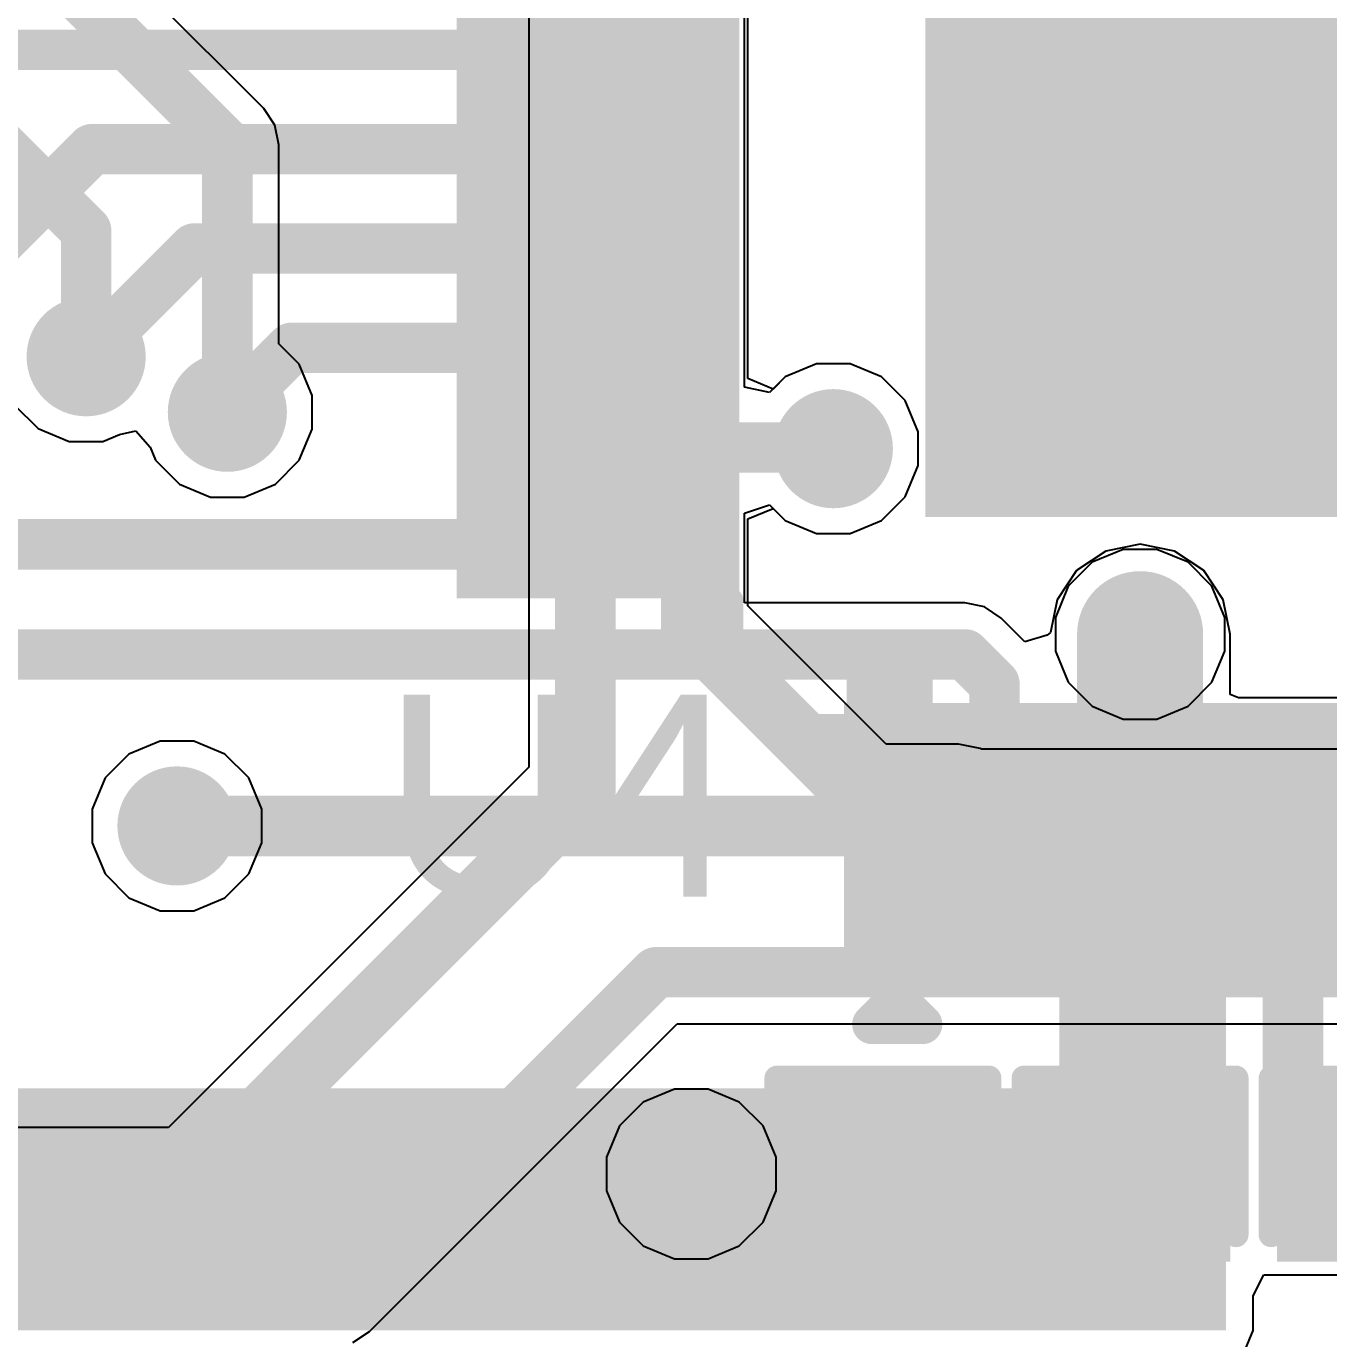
# Model space of a CAD drawing. Header units: millimetres. Extents: x -0.34 to 5.78, y -0.39 to 4.37.
# Drawn here: x 2.0291 to 2.2874, y 2.4443 to 2.7045 of the extents above; entities that cross this region are included whole.
import ezdxf

# ---------------------------------------------------------------- set-up
doc = ezdxf.new("R2010")
doc.units = ezdxf.units.MM
doc.header["$MEASUREMENT"] = 0
for name, color, linetype in [('BottomLayer', 5, 'Continuous'), ('BottomSolder', 6, 'Continuous'), ('TopLayer', 1, 'Continuous'), ('TopOverlay', 2, 'Continuous'), ('TopPaste', 8, 'Continuous'), ('TopSolder', 216, 'Continuous'), ('ViaHoleLayer', 16, 'Continuous')]:
    doc.layers.add(name, color=color, linetype=linetype)
doc.styles.add('Arial', font='', dxfattribs={"height": 0.2})
doc.styles.get('Arial').set_extended_font_data('Arial')

# ---------------------------------------------------------------- blocks, each defined once
blk = doc.blocks.new('48_TQFP_EP_7_7__13')
at = {"layer": 'TopLayer'}
for points in [[(-0.10197, 0.19134), (-0.10197, 0.14331), (-0.11457, 0.14331), (-0.11457, 0.19134)], [(-0.08228, 0.19134), (-0.08228, 0.14331), (-0.09488, 0.14331), (-0.09488, 0.19134)], [(-0.0626, 0.19134), (-0.0626, 0.14331), (-0.0752, 0.14331), (-0.0752, 0.19134)], [(-0.04291, 0.19134), (-0.04291, 0.14331), (-0.05551, 0.14331), (-0.05551, 0.19134)], [(-0.02323, 0.19134), (-0.02323, 0.14331), (-0.03583, 0.14331), (-0.03583, 0.19134)], [(-0.00354, 0.19134), (-0.00354, 0.14331), (-0.01614, 0.14331), (-0.01614, 0.19134)], [(-0.14331, 0.11457), (-0.14331, 0.10197), (-0.19134, 0.10197), (-0.19134, 0.11457)], [(0.09843, 0.09843), (0.09843, -0.09843), (-0.09843, -0.09843), (-0.09843, 0.09843)], [(-0.14331, 0.09488), (-0.14331, 0.08228), (-0.19134, 0.08228), (-0.19134, 0.09488)], [(-0.14331, 0.0752), (-0.14331, 0.0626), (-0.19134, 0.0626), (-0.19134, 0.0752)], [(-0.14331, 0.05551), (-0.14331, 0.04291), (-0.19134, 0.04291), (-0.19134, 0.05551)], [(-0.14331, 0.03583), (-0.14331, 0.02323), (-0.19134, 0.02323), (-0.19134, 0.03583)]]:
    blk.add_hatch(color=1, dxfattribs=at).paths.add_polyline_path(points)
at = {"layer": 'TopOverlay'}
blk.add_hatch(color=2, dxfattribs=at).paths.add_polyline_path([(-0.14, 0.101), (-0.131, 0.101), (-0.131, 0.118), (-0.14, 0.118)])
at = {"layer": 'TopPaste'}
for points in [[(-0.10197, 0.19134), (-0.10197, 0.14331), (-0.11457, 0.14331), (-0.11457, 0.19134)], [(-0.08228, 0.19134), (-0.08228, 0.14331), (-0.09488, 0.14331), (-0.09488, 0.19134)], [(-0.0626, 0.19134), (-0.0626, 0.14331), (-0.0752, 0.14331), (-0.0752, 0.19134)], [(-0.04291, 0.19134), (-0.04291, 0.14331), (-0.05551, 0.14331), (-0.05551, 0.19134)], [(-0.02323, 0.19134), (-0.02323, 0.14331), (-0.03583, 0.14331), (-0.03583, 0.19134)], [(-0.00354, 0.19134), (-0.00354, 0.14331), (-0.01614, 0.14331), (-0.01614, 0.19134)], [(-0.14331, 0.11457), (-0.14331, 0.10197), (-0.19134, 0.10197), (-0.19134, 0.11457)], [(0.09843, 0.09843), (0.09843, -0.09843), (-0.09843, -0.09843), (-0.09843, 0.09843)], [(-0.14331, 0.09488), (-0.14331, 0.08228), (-0.19134, 0.08228), (-0.19134, 0.09488)], [(-0.14331, 0.0752), (-0.14331, 0.0626), (-0.19134, 0.0626), (-0.19134, 0.0752)], [(-0.14331, 0.05551), (-0.14331, 0.04291), (-0.19134, 0.04291), (-0.19134, 0.05551)], [(-0.14331, 0.03583), (-0.14331, 0.02323), (-0.19134, 0.02323), (-0.19134, 0.03583)]]:
    blk.add_hatch(color=8, dxfattribs=at).paths.add_polyline_path(points)
at = {"layer": 'TopSolder'}
for points in [[(-0.09797, 0.19534), (-0.09797, 0.13931), (-0.11857, 0.13931), (-0.11857, 0.19534)], [(-0.07828, 0.19534), (-0.07828, 0.13931), (-0.09888, 0.13931), (-0.09888, 0.19534)], [(-0.0586, 0.19534), (-0.0586, 0.13931), (-0.0792, 0.13931), (-0.0792, 0.19534)], [(-0.03891, 0.19534), (-0.03891, 0.13931), (-0.05951, 0.13931), (-0.05951, 0.19534)], [(-0.01923, 0.19534), (-0.01923, 0.13931), (-0.03983, 0.13931), (-0.03983, 0.19534)], [(0.00046, 0.19534), (0.00046, 0.13931), (-0.02014, 0.13931), (-0.02014, 0.19534)], [(-0.13931, 0.11857), (-0.13931, 0.09797), (-0.19534, 0.09797), (-0.19534, 0.11857)], [(0.10243, 0.10243), (0.10243, -0.10243), (-0.10243, -0.10243), (-0.10243, 0.10243)], [(-0.13931, 0.09888), (-0.13931, 0.07828), (-0.19534, 0.07828), (-0.19534, 0.09888)], [(-0.13931, 0.0792), (-0.13931, 0.0586), (-0.19534, 0.0586), (-0.19534, 0.0792)], [(-0.13931, 0.05951), (-0.13931, 0.03891), (-0.19534, 0.03891), (-0.19534, 0.05951)], [(-0.13931, 0.03983), (-0.13931, 0.01923), (-0.19534, 0.01923), (-0.19534, 0.03983)]]:
    blk.add_hatch(color=216, dxfattribs=at).paths.add_polyline_path(points)
at = {"layer": 'TopOverlay'}
for points, const_width in [([(-0.13, 0.141), (-0.144, 0.127)], 0.005), ([(-0.13, 0.141), (-0.119, 0.141)], 0.005), ([(-0.144, 0.127), (-0.144, 0.119)], 0.005), ([(-0.203, 0.113), (-0.203, 0.103)], 0.00787), ([(-0.203, 0.113), (-0.198, 0.108)], 0.00787), ([(-0.198, 0.108), (-0.203, 0.103)], 0.00787)]:
    blk.add_lwpolyline(points, dxfattribs=dict(at, const_width=const_width))
for points, const_width in [([(-0.13125, 0.141, 1), (-0.12875, 0.141, 1)], 0.0025), ([(-0.13125, 0.141, 1), (-0.12875, 0.141, 1)], 0.0025), ([(-0.12025, 0.141, 1), (-0.11775, 0.141, 1)], 0.0025), ([(-0.14525, 0.127, 1), (-0.14275, 0.127, 1)], 0.0025), ([(-0.14525, 0.127, 1), (-0.14275, 0.127, 1)], 0.0025), ([(-0.14525, 0.119, 1), (-0.14275, 0.119, 1)], 0.0025), ([(-0.20497, 0.113, 1), (-0.20103, 0.113, 1)], 0.00394), ([(-0.20497, 0.113, 1), (-0.20103, 0.113, 1)], 0.00394), ([(-0.19997, 0.108, 1), (-0.19603, 0.108, 1)], 0.00394), ([(-0.19997, 0.108, 1), (-0.19603, 0.108, 1)], 0.00394), ([(-0.20497, 0.103, 1), (-0.20103, 0.103, 1)], 0.00394), ([(-0.20497, 0.103, 1), (-0.20103, 0.103, 1)], 0.00394)]:
    blk.add_lwpolyline(points, format="xyb", close=True, dxfattribs=dict(at, const_width=const_width))
blk = doc.blocks.new('CAP_0603_115')
at = {"layer": 'TopLayer'}
for points in [[(-0.015, 0.0175), (-0.015, -0.0175), (-0.045, -0.0175), (-0.045, 0.0175)], [(0.045, 0.0175), (0.045, -0.0175), (0.015, -0.0175), (0.015, 0.0175)]]:
    blk.add_hatch(color=1, dxfattribs=at).paths.add_polyline_path(points)
at = {"layer": 'TopPaste'}
for points in [[(-0.015, 0.0175), (-0.015, -0.0175), (-0.045, -0.0175), (-0.045, 0.0175)], [(0.045, 0.0175), (0.045, -0.0175), (0.015, -0.0175), (0.015, 0.0175)]]:
    blk.add_hatch(color=8, dxfattribs=at).paths.add_polyline_path(points)
at = {"layer": 'TopSolder'}
for points in [[(-0.01264, 0.01986), (-0.01264, -0.01986), (-0.04736, -0.01986), (-0.04736, 0.01986)], [(0.04736, 0.01986), (0.04736, -0.01986), (0.01264, -0.01986), (0.01264, 0.01986)]]:
    blk.add_hatch(color=216, dxfattribs=at).paths.add_polyline_path(points)
at = {"layer": 'TopOverlay', "const_width": 0.005}
for points in [[(-0.049, 0.021), (-0.018, 0.021)], [(-0.049, 0.021), (-0.049, -0.021)], [(0.018, 0.021), (0.049, 0.021)], [(0.049, 0.021), (0.049, -0.021)], [(-0.049, -0.021), (-0.018, -0.021)], [(0.018, -0.021), (0.049, -0.021)]]:
    blk.add_lwpolyline(points, dxfattribs=at)
at = {"layer": 'TopOverlay', "const_width": 0.0025}
for points in [[(-0.05025, 0.021, 1), (-0.04775, 0.021, 1)], [(-0.05025, 0.021, 1), (-0.04775, 0.021, 1)], [(-0.01925, 0.021, 1), (-0.01675, 0.021, 1)], [(0.01675, 0.021, 1), (0.01925, 0.021, 1)], [(0.04775, 0.021, 1), (0.05025, 0.021, 1)], [(0.04775, 0.021, 1), (0.05025, 0.021, 1)], [(-0.05025, -0.021, 1), (-0.04775, -0.021, 1)], [(-0.05025, -0.021, 1), (-0.04775, -0.021, 1)], [(-0.01925, -0.021, 1), (-0.01675, -0.021, 1)], [(0.01675, -0.021, 1), (0.01925, -0.021, 1)], [(0.04775, -0.021, 1), (0.05025, -0.021, 1)], [(0.04775, -0.021, 1), (0.05025, -0.021, 1)]]:
    blk.add_lwpolyline(points, format="xyb", close=True, dxfattribs=at)
blk = doc.blocks.new('CAP_0603_116')
at = {"layer": 'TopLayer'}
for points in [[(-0.015, 0.0175), (-0.015, -0.0175), (-0.045, -0.0175), (-0.045, 0.0175)], [(0.045, 0.0175), (0.045, -0.0175), (0.015, -0.0175), (0.015, 0.0175)]]:
    blk.add_hatch(color=1, dxfattribs=at).paths.add_polyline_path(points)
at = {"layer": 'TopPaste'}
for points in [[(-0.015, 0.0175), (-0.015, -0.0175), (-0.045, -0.0175), (-0.045, 0.0175)], [(0.045, 0.0175), (0.045, -0.0175), (0.015, -0.0175), (0.015, 0.0175)]]:
    blk.add_hatch(color=8, dxfattribs=at).paths.add_polyline_path(points)
at = {"layer": 'TopSolder'}
for points in [[(-0.01264, 0.01986), (-0.01264, -0.01986), (-0.04736, -0.01986), (-0.04736, 0.01986)], [(0.04736, 0.01986), (0.04736, -0.01986), (0.01264, -0.01986), (0.01264, 0.01986)]]:
    blk.add_hatch(color=216, dxfattribs=at).paths.add_polyline_path(points)
at = {"layer": 'TopOverlay', "const_width": 0.005}
for points in [[(-0.049, 0.021), (-0.018, 0.021)], [(-0.049, 0.021), (-0.049, -0.021)], [(0.018, 0.021), (0.049, 0.021)], [(0.049, 0.021), (0.049, -0.021)], [(-0.049, -0.021), (-0.018, -0.021)], [(0.018, -0.021), (0.049, -0.021)]]:
    blk.add_lwpolyline(points, dxfattribs=at)
at = {"layer": 'TopOverlay', "const_width": 0.0025}
for points in [[(-0.05025, 0.021, 1), (-0.04775, 0.021, 1)], [(-0.05025, 0.021, 1), (-0.04775, 0.021, 1)], [(-0.01925, 0.021, 1), (-0.01675, 0.021, 1)], [(0.01675, 0.021, 1), (0.01925, 0.021, 1)], [(0.04775, 0.021, 1), (0.05025, 0.021, 1)], [(0.04775, 0.021, 1), (0.05025, 0.021, 1)], [(-0.05025, -0.021, 1), (-0.04775, -0.021, 1)], [(-0.05025, -0.021, 1), (-0.04775, -0.021, 1)], [(-0.01925, -0.021, 1), (-0.01675, -0.021, 1)], [(0.01675, -0.021, 1), (0.01925, -0.021, 1)], [(0.04775, -0.021, 1), (0.05025, -0.021, 1)], [(0.04775, -0.021, 1), (0.05025, -0.021, 1)]]:
    blk.add_lwpolyline(points, format="xyb", close=True, dxfattribs=at)
blk = doc.blocks.new('C___0603_132')
at = {"layer": 'TopLayer'}
for points in [[(-0.015, 0.0175), (-0.015, -0.0175), (-0.045, -0.0175), (-0.045, 0.0175)], [(0.045, 0.0175), (0.045, -0.0175), (0.015, -0.0175), (0.015, 0.0175)]]:
    blk.add_hatch(color=1, dxfattribs=at).paths.add_polyline_path(points)
at = {"layer": 'TopPaste'}
for points in [[(-0.015, 0.0175), (-0.015, -0.0175), (-0.045, -0.0175), (-0.045, 0.0175)], [(0.045, 0.0175), (0.045, -0.0175), (0.015, -0.0175), (0.015, 0.0175)]]:
    blk.add_hatch(color=8, dxfattribs=at).paths.add_polyline_path(points)
at = {"layer": 'TopSolder'}
for points in [[(-0.01264, 0.01986), (-0.01264, -0.01986), (-0.04736, -0.01986), (-0.04736, 0.01986)], [(0.04736, 0.01986), (0.04736, -0.01986), (0.01264, -0.01986), (0.01264, 0.01986)]]:
    blk.add_hatch(color=216, dxfattribs=at).paths.add_polyline_path(points)
at = {"layer": 'TopOverlay', "const_width": 0.005}
for points in [[(-0.049, 0.021), (-0.018, 0.021)], [(-0.049, 0.021), (-0.049, -0.021)], [(0.018, 0.021), (0.049, 0.021)], [(0.049, 0.021), (0.049, -0.021)], [(-0.049, -0.021), (-0.018, -0.021)], [(0.018, -0.021), (0.049, -0.021)]]:
    blk.add_lwpolyline(points, dxfattribs=at)
at = {"layer": 'TopOverlay', "const_width": 0.0025}
for points in [[(-0.05025, 0.021, 1), (-0.04775, 0.021, 1)], [(-0.05025, 0.021, 1), (-0.04775, 0.021, 1)], [(-0.01925, 0.021, 1), (-0.01675, 0.021, 1)], [(0.01675, 0.021, 1), (0.01925, 0.021, 1)], [(0.04775, 0.021, 1), (0.05025, 0.021, 1)], [(0.04775, 0.021, 1), (0.05025, 0.021, 1)], [(-0.05025, -0.021, 1), (-0.04775, -0.021, 1)], [(-0.05025, -0.021, 1), (-0.04775, -0.021, 1)], [(-0.01925, -0.021, 1), (-0.01675, -0.021, 1)], [(0.01675, -0.021, 1), (0.01925, -0.021, 1)], [(0.04775, -0.021, 1), (0.05025, -0.021, 1)], [(0.04775, -0.021, 1), (0.05025, -0.021, 1)]]:
    blk.add_lwpolyline(points, format="xyb", close=True, dxfattribs=at)

msp = doc.modelspace()

# ---------------------------------------------------------------- hatches: boundary and pattern name
at = {"layer": 'BottomLayer'}
h = msp.add_hatch(color=5, dxfattribs=at)
edge = h.paths.add_edge_path()
edge.add_arc((2.232, 2.676), 0.01181, 0, 360)
h = msp.add_hatch(color=5, dxfattribs=at)
edge = h.paths.add_edge_path()
edge.add_arc((2.2705, 2.676), 0.01181, 0, 360)
h = msp.add_hatch(color=5, dxfattribs=at)
edge = h.paths.add_edge_path()
edge.add_arc((2.041, 2.639), 0.01181, 0, 360)
h = msp.add_hatch(color=5, dxfattribs=at)
edge = h.paths.add_edge_path()
edge.add_arc((2.232, 2.635), 0.01181, 0, 360)
h = msp.add_hatch(color=5, dxfattribs=at)
edge = h.paths.add_edge_path()
edge.add_arc((2.2705, 2.635), 0.01181, 0, 360)
h = msp.add_hatch(color=5, dxfattribs=at)
edge = h.paths.add_edge_path()
edge.add_arc((2.069, 2.628), 0.01181, 0, 360)
h = msp.add_hatch(color=5, dxfattribs=at)
edge = h.paths.add_edge_path()
edge.add_arc((2.18917, 2.62078), 0.01181, 0, 360)
h = msp.add_hatch(color=5, dxfattribs=at)
edge = h.paths.add_edge_path()
edge.add_arc((2.25, 2.584), 0.01181, 0, 360)
h = msp.add_hatch(color=5, dxfattribs=at)
edge = h.paths.add_edge_path()
edge.add_arc((2.059, 2.546), 0.01181, 0, 360)
h = msp.add_hatch(color=5, dxfattribs=at)
edge = h.paths.add_edge_path()
edge.add_arc((2.161, 2.477), 0.01181, 0, 360)
at = {"layer": 'BottomSolder'}
h = msp.add_hatch(color=6, dxfattribs=at)
edge = h.paths.add_edge_path()
edge.add_arc((2.232, 2.676), 0.00991, 0, 360)
h = msp.add_hatch(color=6, dxfattribs=at)
edge = h.paths.add_edge_path()
edge.add_arc((2.2705, 2.676), 0.00991, 0, 360)
h = msp.add_hatch(color=6, dxfattribs=at)
edge = h.paths.add_edge_path()
edge.add_arc((2.041, 2.639), 0.00991, 0, 360)
h = msp.add_hatch(color=6, dxfattribs=at)
edge = h.paths.add_edge_path()
edge.add_arc((2.232, 2.635), 0.00991, 0, 360)
h = msp.add_hatch(color=6, dxfattribs=at)
edge = h.paths.add_edge_path()
edge.add_arc((2.2705, 2.635), 0.00991, 0, 360)
h = msp.add_hatch(color=6, dxfattribs=at)
edge = h.paths.add_edge_path()
edge.add_arc((2.069, 2.628), 0.00991, 0, 360)
h = msp.add_hatch(color=6, dxfattribs=at)
edge = h.paths.add_edge_path()
edge.add_arc((2.18917, 2.62078), 0.00991, 0, 360)
h = msp.add_hatch(color=6, dxfattribs=at)
edge = h.paths.add_edge_path()
edge.add_arc((2.25, 2.584), 0.00991, 0, 360)
h = msp.add_hatch(color=6, dxfattribs=at)
edge = h.paths.add_edge_path()
edge.add_arc((2.059, 2.546), 0.00991, 0, 360)
h = msp.add_hatch(color=6, dxfattribs=at)
edge = h.paths.add_edge_path()
edge.add_arc((2.161, 2.477), 0.00991, 0, 360)
at = {"layer": 'TopLayer'}
h = msp.add_hatch(color=1, dxfattribs=at)
edge = h.paths.add_edge_path()
edge.add_arc((2.232, 2.676), 0.01181, 0, 360)
h = msp.add_hatch(color=1, dxfattribs=at)
edge = h.paths.add_edge_path()
edge.add_arc((2.2705, 2.676), 0.01181, 0, 360)
h = msp.add_hatch(color=1, dxfattribs=at)
edge = h.paths.add_edge_path()
edge.add_arc((2.041, 2.639), 0.01181, 0, 360)
h = msp.add_hatch(color=1, dxfattribs=at)
edge = h.paths.add_edge_path()
edge.add_arc((2.232, 2.635), 0.01181, 0, 360)
h = msp.add_hatch(color=1, dxfattribs=at)
edge = h.paths.add_edge_path()
edge.add_arc((2.2705, 2.635), 0.01181, 0, 360)
h = msp.add_hatch(color=1, dxfattribs=at)
edge = h.paths.add_edge_path()
edge.add_arc((2.069, 2.628), 0.01181, 0, 360)
h = msp.add_hatch(color=1, dxfattribs=at)
edge = h.paths.add_edge_path()
edge.add_arc((2.18917, 2.62078), 0.01181, 0, 360)
h = msp.add_hatch(color=1, dxfattribs=at)
edge = h.paths.add_edge_path()
edge.add_arc((2.25, 2.584), 0.01181, 0, 360)
for points in [[(2.234, 2.458), (2.267, 2.458), (2.267, 2.567), (2.234, 2.567)], [(2.267, 2.446), (2.267, 2.494), (1.503, 2.494), (1.503, 2.446)]]:
    msp.add_hatch(color=1, dxfattribs=at).paths.add_polyline_path(points)
h = msp.add_hatch(color=1, dxfattribs=at)
edge = h.paths.add_edge_path()
edge.add_arc((2.059, 2.546), 0.01181, 0, 360)
h = msp.add_hatch(color=1, dxfattribs=at)
edge = h.paths.add_edge_path()
edge.add_arc((2.161, 2.477), 0.01181, 0, 360)
at = {"layer": 'TopSolder'}
h = msp.add_hatch(color=216, dxfattribs=at)
edge = h.paths.add_edge_path()
edge.add_arc((2.232, 2.676), 0.00991, 0, 360)
h = msp.add_hatch(color=216, dxfattribs=at)
edge = h.paths.add_edge_path()
edge.add_arc((2.2705, 2.676), 0.00991, 0, 360)
h = msp.add_hatch(color=216, dxfattribs=at)
edge = h.paths.add_edge_path()
edge.add_arc((2.041, 2.639), 0.00991, 0, 360)
h = msp.add_hatch(color=216, dxfattribs=at)
edge = h.paths.add_edge_path()
edge.add_arc((2.232, 2.635), 0.00991, 0, 360)
h = msp.add_hatch(color=216, dxfattribs=at)
edge = h.paths.add_edge_path()
edge.add_arc((2.2705, 2.635), 0.00991, 0, 360)
h = msp.add_hatch(color=216, dxfattribs=at)
edge = h.paths.add_edge_path()
edge.add_arc((2.069, 2.628), 0.00991, 0, 360)
h = msp.add_hatch(color=216, dxfattribs=at)
edge = h.paths.add_edge_path()
edge.add_arc((2.18917, 2.62078), 0.00991, 0, 360)
h = msp.add_hatch(color=216, dxfattribs=at)
edge = h.paths.add_edge_path()
edge.add_arc((2.25, 2.584), 0.00991, 0, 360)
h = msp.add_hatch(color=216, dxfattribs=at)
edge = h.paths.add_edge_path()
edge.add_arc((2.059, 2.546), 0.00991, 0, 360)
h = msp.add_hatch(color=216, dxfattribs=at)
edge = h.paths.add_edge_path()
edge.add_arc((2.161, 2.477), 0.00991, 0, 360)
at = {"layer": 'ViaHoleLayer'}
h = msp.add_hatch(color=16, dxfattribs=at)
edge = h.paths.add_edge_path()
edge.add_arc((2.232, 2.676), 0.00591, 0, 360)
h = msp.add_hatch(color=16, dxfattribs=at)
edge = h.paths.add_edge_path()
edge.add_arc((2.2705, 2.676), 0.00591, 0, 360)
h = msp.add_hatch(color=16, dxfattribs=at)
edge = h.paths.add_edge_path()
edge.add_arc((2.041, 2.639), 0.00591, 0, 360)
h = msp.add_hatch(color=16, dxfattribs=at)
edge = h.paths.add_edge_path()
edge.add_arc((2.232, 2.635), 0.00591, 0, 360)
h = msp.add_hatch(color=16, dxfattribs=at)
edge = h.paths.add_edge_path()
edge.add_arc((2.2705, 2.635), 0.00591, 0, 360)
h = msp.add_hatch(color=16, dxfattribs=at)
edge = h.paths.add_edge_path()
edge.add_arc((2.069, 2.628), 0.00591, 0, 360)
h = msp.add_hatch(color=16, dxfattribs=at)
edge = h.paths.add_edge_path()
edge.add_arc((2.18917, 2.62078), 0.00591, 0, 360)
h = msp.add_hatch(color=16, dxfattribs=at)
edge = h.paths.add_edge_path()
edge.add_arc((2.25, 2.584), 0.00591, 0, 360)
h = msp.add_hatch(color=16, dxfattribs=at)
edge = h.paths.add_edge_path()
edge.add_arc((2.059, 2.546), 0.00591, 0, 360)
h = msp.add_hatch(color=16, dxfattribs=at)
edge = h.paths.add_edge_path()
edge.add_arc((2.161, 2.477), 0.00591, 0, 360)

# ---------------------------------------------------------------- linework, layer by layer
at = {"layer": 'BottomLayer'}
for p, q in [((2.17222, 2.63467), (2.17222, 2.875)), ((2.12878, 2.82735), (2.12878, 2.55765)), ((2.07621, 2.68822), (1.96898, 2.79545)), ((2.07842, 2.68491), (2.07621, 2.68822)), ((2.0792, 2.68101), (2.07842, 2.68491)), ((2.0792, 2.64158), (2.0792, 2.68101)), ((2.08325, 2.63752), (2.0792, 2.64158)), ((2.08581, 2.63134), (2.08325, 2.63752)), ((2.18582, 2.63759), (2.17964, 2.63503)), ((2.19251, 2.63759), (2.18582, 2.63759)), ((2.19869, 2.63503), (2.19251, 2.63759)), ((2.17722, 2.6326), (2.17222, 2.63467)), ((2.17964, 2.63503), (2.17722, 2.6326)), ((2.20342, 2.6303), (2.19869, 2.63503)), ((2.08581, 2.62466), (2.08581, 2.63134)), ((2.20598, 2.62412), (2.20342, 2.6303)), ((2.02675, 2.62948), (2.03148, 2.62475)), ((2.03148, 2.62475), (2.03766, 2.62219)), ((2.04434, 2.62219), (2.04764, 2.62356)), ((2.04764, 2.62356), (2.05087, 2.62434)), ((2.05087, 2.62434), (2.05368, 2.62106)), ((2.08325, 2.61848), (2.08581, 2.62466)), ((2.20598, 2.61744), (2.20598, 2.62412)), ((2.03766, 2.62219), (2.04434, 2.62219)), ((2.05368, 2.62106), (2.05475, 2.61848)), ((2.05475, 2.61848), (2.05948, 2.61375)), ((2.07852, 2.61375), (2.08325, 2.61848)), ((2.20342, 2.61126), (2.20598, 2.61744)), ((2.05948, 2.61375), (2.06566, 2.61119)), ((2.07234, 2.61119), (2.07852, 2.61375)), ((2.06566, 2.61119), (2.07234, 2.61119)), ((2.19869, 2.60653), (2.20342, 2.61126)), ((2.17222, 2.60688), (2.17722, 2.60895)), ((2.17222, 2.58965), (2.17222, 2.60688)), ((2.17722, 2.60895), (2.17964, 2.60653)), ((2.17964, 2.60653), (2.18582, 2.60397)), ((2.19251, 2.60397), (2.19869, 2.60653)), ((2.18582, 2.60397), (2.19251, 2.60397)), ((2.24666, 2.60081), (2.24048, 2.59825)), ((2.25334, 2.60081), (2.24666, 2.60081)), ((2.25952, 2.59825), (2.25334, 2.60081)), ((2.24048, 2.59825), (2.23575, 2.59352)), ((2.26425, 2.59352), (2.25952, 2.59825)), ((2.23575, 2.59352), (2.23319, 2.58734)), ((2.26681, 2.58734), (2.26425, 2.59352)), ((2.19965, 2.56222), (2.17222, 2.58965)), ((2.23319, 2.58734), (2.23319, 2.58066)), ((2.26681, 2.58066), (2.26681, 2.58734)), ((2.23319, 2.58066), (2.23575, 2.57448)), ((2.26425, 2.57448), (2.26681, 2.58066)), ((2.23575, 2.57448), (2.24048, 2.56975)), ((2.25952, 2.56975), (2.26425, 2.57448)), ((2.24048, 2.56975), (2.24666, 2.56719)), ((2.25334, 2.56719), (2.25952, 2.56975)), ((2.24666, 2.56719), (2.25334, 2.56719)), ((2.05566, 2.56281), (2.04948, 2.56025)), ((2.06234, 2.56281), (2.05566, 2.56281)), ((2.06852, 2.56025), (2.06234, 2.56281)), ((2.04948, 2.56025), (2.04475, 2.55552)), ((2.07325, 2.55552), (2.06852, 2.56025)), ((2.214, 2.56222), (2.19965, 2.56222)), ((2.21829, 2.56136), (2.214, 2.56222)), ((2.21854, 2.5612), (2.21829, 2.56136)), ((2.31343, 2.5612), (2.21854, 2.5612)), ((2.12878, 2.55765), (2.05735, 2.48622)), ((2.04475, 2.55552), (2.04219, 2.54934)), ((2.07581, 2.54934), (2.07325, 2.55552)), ((2.04219, 2.54934), (2.04219, 2.54266)), ((2.07581, 2.54266), (2.07581, 2.54934)), ((2.04219, 2.54266), (2.04475, 2.53648)), ((2.07325, 2.53648), (2.07581, 2.54266)), ((2.04475, 2.53648), (2.04948, 2.53175)), ((2.06852, 2.53175), (2.07325, 2.53648)), ((2.04948, 2.53175), (2.05566, 2.52919)), ((2.06234, 2.52919), (2.06852, 2.53175)), ((2.05566, 2.52919), (2.06234, 2.52919)), ((2.09721, 2.44579), (2.15822, 2.5068)), ((2.15822, 2.5068), (2.30878, 2.5068)), ((2.15766, 2.49381), (2.15148, 2.49125)), ((2.16434, 2.49381), (2.15766, 2.49381)), ((2.17052, 2.49125), (2.16434, 2.49381)), ((2.15148, 2.49125), (2.14675, 2.48652)), ((2.17525, 2.48652), (2.17052, 2.49125)), ((2.05735, 2.48622), (1.42365, 2.48622)), ((2.14675, 2.48652), (2.14419, 2.48034)), ((2.17781, 2.48034), (2.17525, 2.48652)), ((2.14419, 2.48034), (2.14419, 2.47366)), ((2.17781, 2.47366), (2.17781, 2.48034)), ((2.14419, 2.47366), (2.14675, 2.46748)), ((2.17525, 2.46748), (2.17781, 2.47366)), ((2.14675, 2.46748), (2.15148, 2.46275)), ((2.17052, 2.46275), (2.17525, 2.46748)), ((2.15148, 2.46275), (2.15766, 2.46019)), ((2.16434, 2.46019), (2.17052, 2.46275)), ((2.15766, 2.46019), (2.16434, 2.46019)), ((2.0939, 2.44358), (2.09721, 2.44579))]:
    msp.add_line(p, q, dxfattribs=at)
for points, const_width in [([(2.161, 2.585), (2.161, 2.875)], 0.012), ([(2.14, 2.553), (2.14, 2.832)], 0.012), ([(1.95217, 2.79784), (2.069, 2.68101)], 0.01), ([(1.91939, 2.78561), (2.041, 2.664)], 0.01), ([(2.069, 2.628), (2.069, 2.68101)], 0.01), ([(2.041, 2.639), (2.041, 2.664)], 0.01), ([(2.161, 2.585), (2.195, 2.551)], 0.012), ([(2.062, 2.475), (2.14, 2.553)], 0.012), ([(2.195, 2.551), (2.214, 2.551)], 0.012), ([(2.214, 2.551), (2.31343, 2.551)], 0.01), ([(2.059, 2.54522), (2.059, 2.546)], 0.012), ([(2.09, 2.453), (2.154, 2.517)], 0.01), ([(2.154, 2.517), (2.313, 2.517)], 0.01), ([(1.419, 2.475), (2.062, 2.475)], 0.012), ([(1.281, 2.453), (2.09, 2.453)], 0.01)]:
    msp.add_lwpolyline(points, dxfattribs=dict(at, const_width=const_width))
for points, const_width in [([(2.0665, 2.68101, 1), (2.0715, 2.68101, 1)], 0.005), ([(2.0665, 2.68101, 1), (2.0715, 2.68101, 1)], 0.005), ([(2.0385, 2.664, 1), (2.0435, 2.664, 1)], 0.005), ([(2.0385, 2.664, 1), (2.0435, 2.664, 1)], 0.005), ([(2.0385, 2.639, 1), (2.0435, 2.639, 1)], 0.005), ([(2.0665, 2.628, 1), (2.0715, 2.628, 1)], 0.005), ([(2.158, 2.585, 1), (2.164, 2.585, 1)], 0.006), ([(2.158, 2.585, 1), (2.164, 2.585, 1)], 0.006), ([(2.137, 2.553, 1), (2.143, 2.553, 1)], 0.006), ([(2.137, 2.553, 1), (2.143, 2.553, 1)], 0.006), ([(2.192, 2.551, 1), (2.198, 2.551, 1)], 0.006), ([(2.192, 2.551, 1), (2.198, 2.551, 1)], 0.006), ([(2.211, 2.551, 1), (2.217, 2.551, 1)], 0.006), ([(2.2115, 2.551, 1), (2.2165, 2.551, 1)], 0.005), ([(2.056, 2.546, 1), (2.062, 2.546, 1)], 0.006), ([(2.056, 2.54522, 1), (2.062, 2.54522, 1)], 0.006), ([(2.1515, 2.517, 1), (2.1565, 2.517, 1)], 0.005), ([(2.1515, 2.517, 1), (2.1565, 2.517, 1)], 0.005), ([(2.059, 2.475, 1), (2.065, 2.475, 1)], 0.006), ([(2.059, 2.475, 1), (2.065, 2.475, 1)], 0.006), ([(2.0875, 2.453, 1), (2.0925, 2.453, 1)], 0.005), ([(2.0875, 2.453, 1), (2.0925, 2.453, 1)], 0.005)]:
    msp.add_lwpolyline(points, format="xyb", close=True, dxfattribs=dict(at, const_width=const_width))
at = {"layer": 'TopLayer'}
for p, q in [((2.17154, 2.66885), (2.17154, 2.70822)), ((2.17154, 2.63296), (2.17154, 2.66885)), ((2.18582, 2.63759), (2.17964, 2.63503)), ((2.19251, 2.63759), (2.18582, 2.63759)), ((2.19869, 2.63503), (2.19251, 2.63759)), ((2.17654, 2.63192), (2.17154, 2.63296)), ((2.17964, 2.63503), (2.17654, 2.63192)), ((2.20342, 2.6303), (2.19869, 2.63503)), ((2.20598, 2.62412), (2.20342, 2.6303)), ((2.20598, 2.61744), (2.20598, 2.62412)), ((2.20342, 2.61126), (2.20598, 2.61744)), ((2.17154, 2.60799), (2.17654, 2.60964)), ((2.17654, 2.60964), (2.17964, 2.60653)), ((2.19869, 2.60653), (2.20342, 2.61126)), ((2.17154, 2.5902), (2.17154, 2.60799)), ((2.17964, 2.60653), (2.18582, 2.60397)), ((2.19251, 2.60397), (2.19869, 2.60653)), ((2.18582, 2.60397), (2.19251, 2.60397)), ((2.25, 2.60184), (2.24317, 2.60048)), ((2.25683, 2.60048), (2.25, 2.60184)), ((2.24317, 2.60048), (2.23738, 2.59662)), ((2.26262, 2.59662), (2.25683, 2.60048)), ((2.23738, 2.59662), (2.23352, 2.59083)), ((2.26648, 2.59083), (2.26262, 2.59662)), ((2.21526, 2.5902), (2.17154, 2.5902)), ((2.21916, 2.58942), (2.21526, 2.5902)), ((2.22247, 2.58721), (2.21916, 2.58942)), ((2.23352, 2.59083), (2.23222, 2.58431)), ((2.26784, 2.584), (2.26648, 2.59083)), ((2.22716, 2.58252), (2.22247, 2.58721)), ((2.23159, 2.58383), (2.22716, 2.58252)), ((2.23222, 2.58431), (2.23159, 2.58383)), ((2.26784, 2.57206), (2.26784, 2.584)), ((2.26952, 2.57137), (2.26784, 2.57206)), ((2.29161, 2.57137), (2.26952, 2.57137)), ((2.27241, 2.45286), (2.2745, 2.457)), ((2.2745, 2.457), (2.3195, 2.457)), ((2.27241, 2.446), (2.27241, 2.45286)), ((2.27083, 2.44217), (2.27241, 2.446))]:
    msp.add_line(p, q, dxfattribs=at)
for points, const_width in [([(1.81652, 2.69983), (2.14252, 2.69983)], 0.008), ([(2.009, 2.647), (2.04215, 2.68015)], 0.01), ([(2.04215, 2.68015), (2.14252, 2.68015)], 0.01), ([(2.041, 2.639), (2.06246, 2.66046)], 0.01), ([(2.06246, 2.66046), (2.14252, 2.66046)], 0.01), ([(2.069, 2.628), (2.08178, 2.64078)], 0.01), ([(2.08178, 2.64078), (2.14252, 2.64078)], 0.01), ([(2.14262, 2.621), (2.18917, 2.621)], 0.01), ([(2.00519, 2.60181), (2.14212, 2.60181)], 0.01), ([(2.25, 2.53901), (2.25, 2.584)], 0.025), ([(1.9905, 2.58), (2.21526, 2.58)], 0.01), ([(2.21526, 2.58), (2.22112, 2.57414)], 0.01), ([(2.22112, 2.5425), (2.22112, 2.57414)], 0.01), ([(2.059, 2.546), (2.20128, 2.546)], 0.012), ([(2.20128, 2.546), (2.20157, 2.5457)], 0.012), ([(2.20157, 2.54235), (2.20157, 2.5457)], 0.012), ([(2.24715, 2.53615), (2.25, 2.53901)], 0.025), ([(2.22112, 2.5425), (2.22126, 2.54235)], 0.01), ([(2.24715, 2.51844), (2.24715, 2.53615)], 0.025), ([(2.28031, 2.49119), (2.28031, 2.54235)], 0.012), ([(2.24715, 2.51844), (2.248, 2.51758)], 0.025), ([(2.28031, 2.49119), (2.2945, 2.477)], 0.012), ([(2.165, 2.477), (2.199, 2.477)], 0.025), ([(2.165, 2.4765), (2.165, 2.477)], 0.025)]:
    msp.add_lwpolyline(points, dxfattribs=dict(at, const_width=const_width))
for points, const_width in [([(2.14052, 2.69983, 1), (2.14452, 2.69983, 1)], 0.004), ([(2.03965, 2.68015, 1), (2.04465, 2.68015, 1)], 0.005), ([(2.03965, 2.68015, 1), (2.04465, 2.68015, 1)], 0.005), ([(2.14002, 2.68015, 1), (2.14502, 2.68015, 1)], 0.005), ([(2.05996, 2.66046, 1), (2.06496, 2.66046, 1)], 0.005), ([(2.05996, 2.66046, 1), (2.06496, 2.66046, 1)], 0.005), ([(2.14002, 2.66046, 1), (2.14502, 2.66046, 1)], 0.005), ([(2.0385, 2.639, 1), (2.0435, 2.639, 1)], 0.005), ([(2.07928, 2.64078, 1), (2.08428, 2.64078, 1)], 0.005), ([(2.07928, 2.64078, 1), (2.08428, 2.64078, 1)], 0.005), ([(2.14002, 2.64078, 1), (2.14502, 2.64078, 1)], 0.005), ([(2.0665, 2.628, 1), (2.0715, 2.628, 1)], 0.005), ([(2.14012, 2.621, 1), (2.14512, 2.621, 1)], 0.005), ([(2.18667, 2.621, 1), (2.19167, 2.621, 1)], 0.005), ([(2.13962, 2.60181, 1), (2.14462, 2.60181, 1)], 0.005), ([(2.24375, 2.584, 1), (2.25625, 2.584, 1)], 0.0125), ([(2.21276, 2.58, 1), (2.21776, 2.58, 1)], 0.005), ([(2.21276, 2.58, 1), (2.21776, 2.58, 1)], 0.005), ([(2.21862, 2.57414, 1), (2.22362, 2.57414, 1)], 0.005), ([(2.21862, 2.57414, 1), (2.22362, 2.57414, 1)], 0.005), ([(2.056, 2.546, 1), (2.062, 2.546, 1)], 0.006), ([(2.19828, 2.546, 1), (2.20428, 2.546, 1)], 0.006), ([(2.19828, 2.546, 1), (2.20428, 2.546, 1)], 0.006), ([(2.19857, 2.5457, 1), (2.20457, 2.5457, 1)], 0.006), ([(2.19857, 2.5457, 1), (2.20457, 2.5457, 1)], 0.006), ([(2.24375, 2.53901, 1), (2.25625, 2.53901, 1)], 0.0125), ([(2.24375, 2.53901, 1), (2.25625, 2.53901, 1)], 0.0125), ([(2.19857, 2.54235, 1), (2.20457, 2.54235, 1)], 0.006), ([(2.21862, 2.5425, 1), (2.22362, 2.5425, 1)], 0.005), ([(2.21862, 2.5425, 1), (2.22362, 2.5425, 1)], 0.005), ([(2.21876, 2.54235, 1), (2.22376, 2.54235, 1)], 0.005), ([(2.2409, 2.53615, 1), (2.2534, 2.53615, 1)], 0.0125), ([(2.2409, 2.53615, 1), (2.2534, 2.53615, 1)], 0.0125), ([(2.27732, 2.54235, 1), (2.28331, 2.54235, 1)], 0.006), ([(2.2409, 2.51844, 1), (2.2534, 2.51844, 1)], 0.0125), ([(2.2409, 2.51844, 1), (2.2534, 2.51844, 1)], 0.0125), ([(2.24175, 2.51758, 1), (2.25425, 2.51758, 1)], 0.0125), ([(2.27732, 2.49119, 1), (2.28331, 2.49119, 1)], 0.006), ([(2.27732, 2.49119, 1), (2.28331, 2.49119, 1)], 0.006), ([(2.15875, 2.477, 1), (2.17125, 2.477, 1)], 0.0125), ([(2.15875, 2.477, 1), (2.17125, 2.477, 1)], 0.0125), ([(2.15875, 2.4765, 1), (2.17125, 2.4765, 1)], 0.0125), ([(2.19275, 2.477, 1), (2.20525, 2.477, 1)], 0.0125)]:
    msp.add_lwpolyline(points, format="xyb", close=True, dxfattribs=dict(at, const_width=const_width))

# ---------------------------------------------------------------- block references
at = {"rotation": 90}
for name, p in [('48_TQFP_EP_7_7__13', (2.30984, 2.70968)), ('C___0603_132', (2.199, 2.447)), ('CAP_0603_116', (2.248, 2.447)), ('CAP_0603_115', (2.297, 2.447))]:
    msp.add_blockref(name, p, dxfattribs=at)

# ---------------------------------------------------------------- texts
at = {"layer": 'TopOverlay', "style": 'Arial'}
msp.add_text('U4', height=0.04, dxfattribs=at).set_placement((2.09968, 2.53201))

doc.saveas('drawing.dxf')
